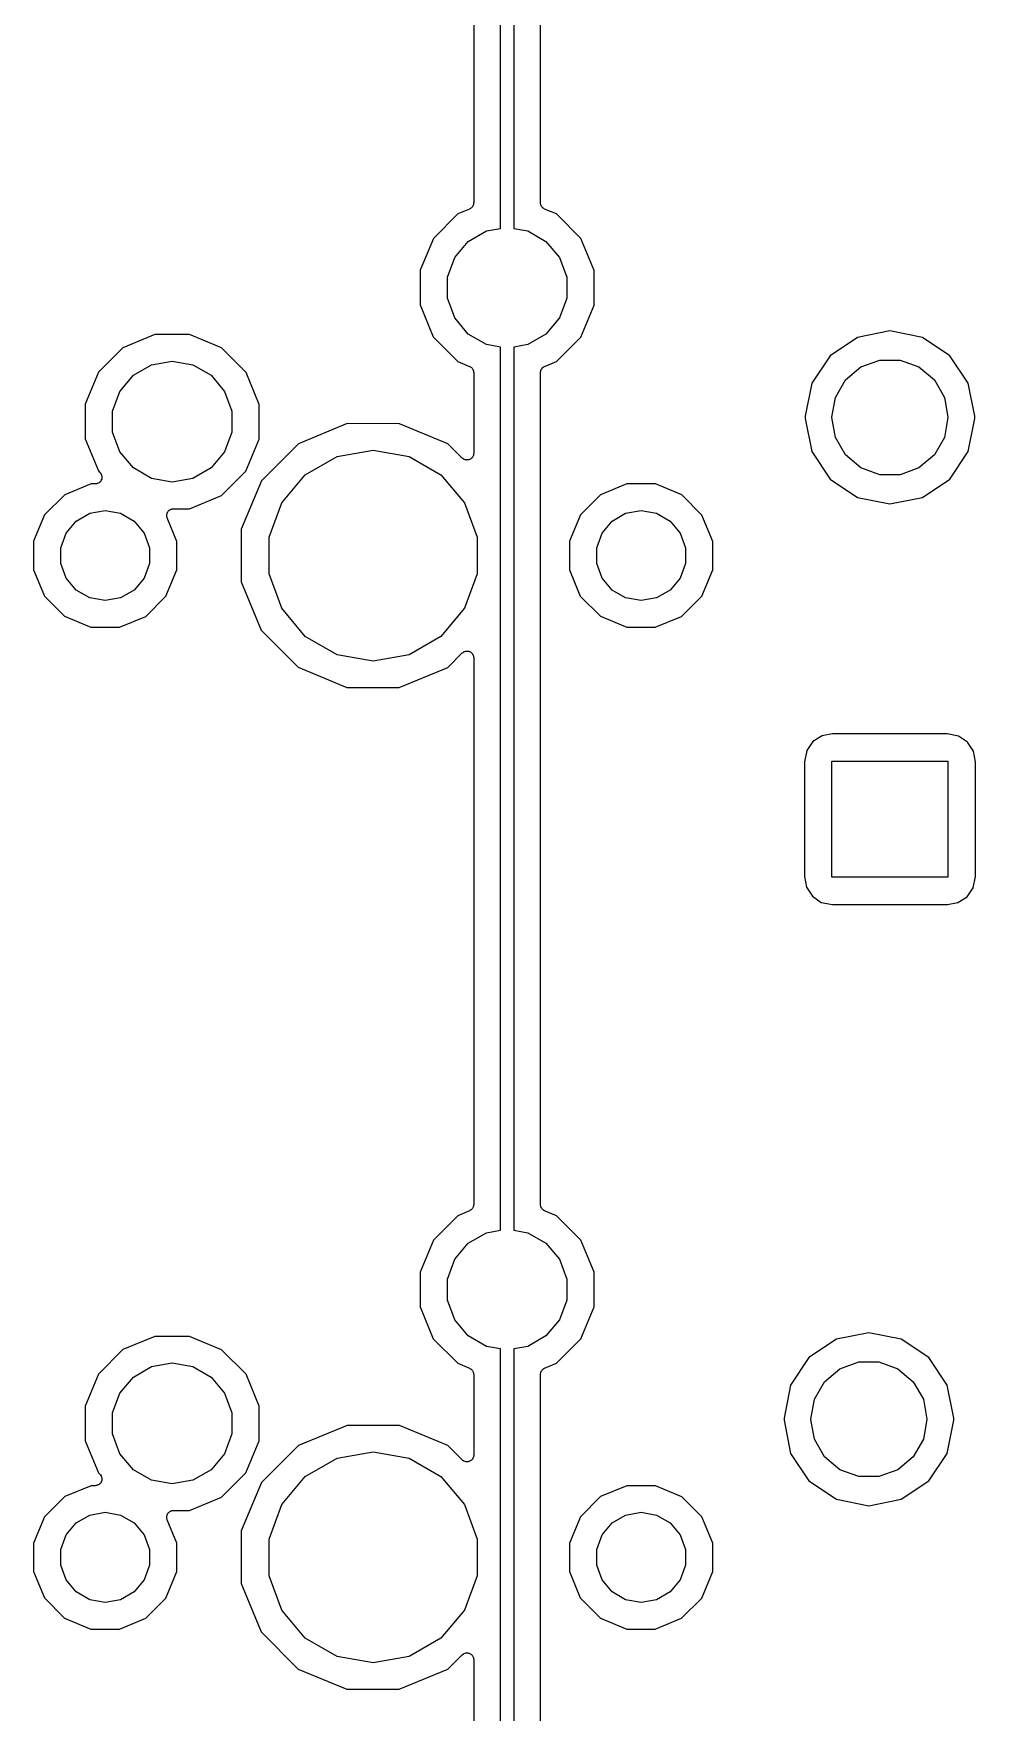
# Model space of a CAD drawing. Extents: x 37 to 156, y -136 to -20.
# Drawn here: x 81.56 to 99.42, y -109.94 to -78.1 of the extents above; entities that cross this region are included whole.
import ezdxf

# ---------------------------------------------------------------- set-up
doc = ezdxf.new("R2010")
doc.units = 0
doc.header["$MEASUREMENT"] = 0
doc.layers.add('BLACK', color=7, linetype='CONTINUOUS')

msp = doc.modelspace()

# ---------------------------------------------------------------- linework, layer by layer
at = {"layer": 'Black'}
for p, q in [((90.415, -81.7947), (90.415, -65.0453)), ((90.665, -65.0453), (90.665, -81.7947)), ((89.907, -70.9377), (89.907, -81.3102)), ((91.173, -81.3104), (91.173, -72.9)), ((89.8285, -81.4276), (89.606, -81.5195)), ((89.8356, -81.4231), (89.8285, -81.4276)), ((89.8435, -81.4202), (89.8356, -81.4231)), ((89.8541, -81.4113), (89.8435, -81.4202)), ((89.8657, -81.4039), (89.8541, -81.4113)), ((89.8708, -81.3973), (89.8657, -81.4039)), ((89.8773, -81.3919), (89.8708, -81.3973)), ((89.8842, -81.3799), (89.8773, -81.3919)), ((89.8926, -81.369), (89.8842, -81.3799)), ((89.8951, -81.3609), (89.8926, -81.369)), ((89.8993, -81.3537), (89.8951, -81.3609)), ((89.9017, -81.3401), (89.8993, -81.3537)), ((89.9059, -81.3269), (89.9017, -81.3401)), ((89.907, -81.3102), (89.9055, -81.3185)), ((89.9055, -81.3185), (89.9059, -81.3269)), ((91.1744, -81.3186), (91.173, -81.3104)), ((91.1741, -81.3269), (91.1744, -81.3186)), ((91.1782, -81.3401), (91.1741, -81.3269)), ((91.1807, -81.3538), (91.1782, -81.3401)), ((91.1848, -81.361), (91.1807, -81.3538)), ((91.1873, -81.3689), (91.1848, -81.361)), ((91.1958, -81.38), (91.1873, -81.3689)), ((91.2027, -81.392), (91.1958, -81.38)), ((91.2091, -81.3974), (91.2027, -81.392)), ((91.2141, -81.4039), (91.2091, -81.3974)), ((91.2258, -81.4114), (91.2141, -81.4039)), ((91.2365, -81.4204), (91.2258, -81.4114)), ((91.2443, -81.4232), (91.2365, -81.4204)), ((91.2513, -81.4277), (91.2443, -81.4232)), ((91.4764, -81.5212), (91.2513, -81.4277)), ((89.606, -81.5195), (89.1412, -81.9836)), ((90.1476, -81.8418), (90.415, -81.7947)), ((90.665, -81.7947), (90.9324, -81.8418)), ((91.9405, -81.986), (91.4764, -81.5212)), ((89.1412, -81.9836), (88.8893, -82.5902)), ((89.5464, -82.3463), (89.8025, -82.0411)), ((89.8025, -82.0411), (90.1476, -81.8418)), ((90.9324, -81.8418), (91.2775, -82.0411)), ((91.2775, -82.0411), (91.5336, -82.3463)), ((92.1913, -82.593), (91.9405, -81.986)), ((89.4101, -82.7208), (89.5464, -82.3463)), ((91.5336, -82.3463), (91.6699, -82.7208)), ((88.8893, -82.5902), (88.8887, -83.247)), ((89.4101, -83.1192), (89.4101, -82.7208)), ((91.6699, -82.7208), (91.6699, -83.1192)), ((92.1907, -83.2498), (92.1913, -82.593)), ((88.8887, -83.247), (89.1395, -83.854)), ((89.5464, -83.4937), (89.4101, -83.1192)), ((91.6699, -83.1192), (91.5336, -83.4937)), ((91.9388, -83.8564), (92.1907, -83.2498)), ((89.8025, -83.7989), (89.5464, -83.4937)), ((91.5336, -83.4937), (91.2775, -83.7989)), ((97.8, -83.7405), (97.1856, -83.8627)), ((98.4144, -83.8627), (97.8, -83.7405)), ((83.256, -84.0595), (82.7912, -84.5236)), ((83.863, -83.8087), (83.256, -84.0595)), ((84.5198, -83.8093), (83.863, -83.8087)), ((85.1264, -84.0612), (84.5198, -83.8093)), ((89.1395, -83.854), (89.6036, -84.3188)), ((90.1476, -83.9982), (89.8025, -83.7989)), ((90.415, -84.0453), (90.1476, -83.9982)), ((90.415, -100.795), (90.415, -84.0453)), ((90.9324, -83.9982), (90.665, -84.0453)), ((90.665, -84.0453), (90.665, -100.795)), ((91.2775, -83.7989), (90.9324, -83.9982)), ((91.474, -84.3205), (91.9388, -83.8564)), ((97.1856, -83.8627), (96.6647, -84.2107)), ((98.9353, -84.2107), (98.4144, -83.8627)), ((83.7976, -84.3818), (84.19, -84.3126)), ((84.19, -84.3126), (84.5824, -84.3818)), ((85.5905, -84.526), (85.1264, -84.0612)), ((89.6036, -84.3188), (89.8287, -84.4123)), ((91.2515, -84.4124), (91.474, -84.3205)), ((96.6647, -84.2107), (96.3167, -84.7316)), ((97.25, -84.4232), (97.609, -84.2925)), ((97.609, -84.2925), (97.991, -84.2925)), ((97.991, -84.2925), (98.35, -84.4232)), ((99.2833, -84.7316), (98.9353, -84.2107)), ((82.7912, -84.5236), (82.5393, -85.1302)), ((83.1964, -84.8863), (83.4525, -84.5811)), ((83.4525, -84.5811), (83.7976, -84.3818)), ((84.5824, -84.3818), (84.9275, -84.5811)), ((84.9275, -84.5811), (85.1836, -84.8863)), ((85.8413, -85.133), (85.5905, -84.526)), ((89.8287, -84.4123), (89.8357, -84.4168)), ((89.8357, -84.4168), (89.8435, -84.4196)), ((89.8435, -84.4196), (89.8542, -84.4286)), ((89.8542, -84.4286), (89.8659, -84.4361)), ((89.8659, -84.4361), (89.8709, -84.4426)), ((89.8709, -84.4426), (89.8773, -84.448)), ((89.8773, -84.448), (89.8842, -84.46)), ((89.8842, -84.46), (89.8927, -84.4711)), ((89.8927, -84.4711), (89.8952, -84.479)), ((89.8952, -84.479), (89.8993, -84.4862)), ((89.8993, -84.4862), (89.9018, -84.4999)), ((89.9018, -84.4999), (89.9059, -84.5131)), ((89.9059, -84.5131), (89.9056, -84.5214)), ((89.9056, -84.5214), (89.907, -84.5296)), ((89.907, -84.5296), (89.907, -86.062)), ((91.173, -84.5298), (91.1745, -84.5215)), ((91.173, -85.346), (91.173, -84.5298)), ((91.1741, -84.5131), (91.1783, -84.4999)), ((91.1745, -84.5215), (91.1741, -84.5131)), ((91.1783, -84.4999), (91.1807, -84.4863)), ((91.1807, -84.4863), (91.1849, -84.4791)), ((91.1849, -84.4791), (91.1874, -84.471)), ((91.1874, -84.471), (91.1958, -84.4601)), ((91.1958, -84.4601), (91.2027, -84.4481)), ((91.2027, -84.4481), (91.2092, -84.4427)), ((91.2092, -84.4427), (91.2143, -84.4361)), ((91.2143, -84.4361), (91.2259, -84.4287)), ((91.2259, -84.4287), (91.2365, -84.4198)), ((91.2365, -84.4198), (91.2444, -84.4169)), ((91.2444, -84.4169), (91.2515, -84.4124)), ((96.7663, -84.9996), (96.9574, -84.6687)), ((96.9574, -84.6687), (97.25, -84.4232)), ((98.35, -84.4232), (98.6426, -84.6687)), ((98.6426, -84.6687), (98.8337, -84.9996)), ((83.0601, -85.2608), (83.1964, -84.8863)), ((85.1836, -84.8863), (85.3199, -85.2608)), ((96.3167, -84.7316), (96.192, -85.3585)), ((96.7, -85.3758), (96.7663, -84.9996)), ((98.8337, -84.9996), (98.9, -85.3758)), ((99.408, -85.3585), (99.2833, -84.7316)), ((82.5393, -85.1302), (82.5387, -85.787)), ((83.0601, -85.6592), (83.0601, -85.2608)), ((85.3199, -85.2608), (85.3199, -85.6592)), ((85.8407, -85.7898), (85.8413, -85.133)), ((87.5045, -85.4977), (86.5846, -85.8778)), ((88.4998, -85.4985), (87.5045, -85.4977)), ((89.4191, -85.8802), (88.4998, -85.4985)), ((91.173, -88.2943), (91.173, -85.346)), ((96.192, -85.3585), (96.192, -85.4015)), ((96.192, -85.4015), (96.3167, -86.0284)), ((96.7, -85.3842), (96.7, -85.3758)), ((96.7663, -85.7604), (96.7, -85.3842)), ((98.9, -85.3842), (98.8337, -85.7604)), ((98.9, -85.3758), (98.9, -85.3842)), ((99.2833, -86.0284), (99.408, -85.4015)), ((99.408, -85.4015), (99.408, -85.3585)), ((82.5387, -85.787), (82.7895, -86.394)), ((83.1964, -86.0337), (83.0601, -85.6592)), ((85.3199, -85.6592), (85.1836, -86.0337)), ((85.5888, -86.3964), (85.8407, -85.7898)), ((86.5846, -85.8778), (85.8802, -86.5809)), ((89.6901, -86.1518), (89.4191, -85.8802)), ((96.9574, -86.0913), (96.7663, -85.7604)), ((98.8337, -85.7604), (98.6426, -86.0913)), ((83.4525, -86.3389), (83.1964, -86.0337)), ((85.1836, -86.0337), (84.9275, -86.3389)), ((86.7134, -86.4667), (87.3154, -86.1192)), ((87.3154, -86.1192), (88, -85.9985)), ((88, -85.9985), (88.6846, -86.1192)), ((88.6846, -86.1192), (89.2865, -86.4667)), ((89.7037, -86.1613), (89.6901, -86.1518)), ((89.7165, -86.172), (89.7037, -86.1613)), ((89.7217, -86.1739), (89.7165, -86.172)), ((89.7262, -86.1771), (89.7217, -86.1739)), ((89.7423, -86.1814), (89.7262, -86.1771)), ((89.7579, -86.1871), (89.7423, -86.1814)), ((89.7635, -86.1871), (89.7579, -86.1871)), ((89.7688, -86.1885), (89.7635, -86.1871)), ((89.7854, -86.1871), (89.7688, -86.1885)), ((89.8021, -86.1871), (89.7854, -86.1871)), ((89.8073, -86.1852), (89.8021, -86.1871)), ((89.8128, -86.1847), (89.8073, -86.1852)), ((89.8279, -86.1777), (89.8128, -86.1847)), ((89.8435, -86.172), (89.8279, -86.1777)), ((89.8477, -86.1685), (89.8435, -86.172)), ((89.8528, -86.1661), (89.8477, -86.1685)), ((89.8645, -86.1544), (89.8528, -86.1661)), ((89.8773, -86.1437), (89.8645, -86.1544)), ((89.8801, -86.1389), (89.8773, -86.1437)), ((89.884, -86.135), (89.8801, -86.1389)), ((89.891, -86.1199), (89.884, -86.135)), ((89.8993, -86.1055), (89.891, -86.1199)), ((89.9003, -86.1), (89.8993, -86.1055)), ((89.9026, -86.095), (89.9003, -86.1)), ((89.9041, -86.0784), (89.9026, -86.095)), ((89.907, -86.062), (89.9041, -86.0784)), ((96.3167, -86.0284), (96.6647, -86.5493)), ((97.25, -86.3368), (96.9574, -86.0913)), ((98.6426, -86.0913), (98.35, -86.3368)), ((98.9353, -86.5493), (99.2833, -86.0284)), ((82.7895, -86.394), (82.8197, -86.4242)), ((82.822, -86.5986), (82.8114, -86.6113)), ((82.8197, -86.4242), (82.8292, -86.4378)), ((82.8338, -86.5869), (82.822, -86.5986)), ((82.8292, -86.4378), (82.8399, -86.4505)), ((82.8361, -86.5818), (82.8338, -86.5869)), ((82.8397, -86.5775), (82.8361, -86.5818)), ((82.8454, -86.5619), (82.8397, -86.5775)), ((82.8399, -86.4505), (82.8418, -86.4558)), ((82.8418, -86.4558), (82.845, -86.4604)), ((82.845, -86.4604), (82.8492, -86.4764)), ((82.8525, -86.5469), (82.8454, -86.5619)), ((82.8492, -86.4764), (82.8549, -86.492)), ((82.8529, -86.5413), (82.8525, -86.5469)), ((82.8549, -86.5361), (82.8529, -86.5413)), ((82.8549, -86.492), (82.8549, -86.4976)), ((82.8549, -86.4976), (82.8563, -86.503)), ((82.8563, -86.503), (82.8549, -86.5195)), ((82.8549, -86.5195), (82.8549, -86.5361)), ((83.7976, -86.5382), (83.4525, -86.3389)), ((84.19, -86.6074), (83.7976, -86.5382)), ((84.5824, -86.5382), (84.19, -86.6074)), ((84.9275, -86.3389), (84.5824, -86.5382)), ((85.124, -86.8605), (85.5888, -86.3964)), ((85.8802, -86.5809), (85.4985, -87.5002)), ((86.2666, -86.9992), (86.7134, -86.4667)), ((89.2865, -86.4667), (89.7334, -86.9992)), ((96.6647, -86.5493), (97.1856, -86.8973)), ((97.609, -86.4675), (97.25, -86.3368)), ((97.991, -86.4675), (97.609, -86.4675)), ((98.35, -86.3368), (97.991, -86.4675)), ((98.4144, -86.8973), (98.9353, -86.5493)), ((82.1513, -86.8473), (81.7687, -87.2292)), ((82.6509, -86.6409), (82.1513, -86.8473)), ((82.7297, -86.6409), (82.6509, -86.6409)), ((82.7461, -86.6381), (82.7297, -86.6409)), ((82.7626, -86.6366), (82.7461, -86.6381)), ((82.7676, -86.6343), (82.7626, -86.6366)), ((82.7731, -86.6333), (82.7676, -86.6343)), ((82.7875, -86.625), (82.7731, -86.6333)), ((82.8026, -86.618), (82.7875, -86.625)), ((82.8065, -86.6141), (82.8026, -86.618)), ((82.8114, -86.6113), (82.8065, -86.6141)), ((84.517, -87.1113), (85.124, -86.8605)), ((92.3113, -86.8473), (91.9287, -87.2292)), ((92.8109, -86.6409), (92.3113, -86.8473)), ((93.3515, -86.6413), (92.8109, -86.6409)), ((93.8508, -86.8487), (93.3515, -86.6413)), ((94.2327, -87.2313), (93.8508, -86.8487)), ((97.1856, -86.8973), (97.8, -87.0195)), ((97.8, -87.0195), (98.4144, -86.8973)), ((81.7687, -87.2292), (81.5613, -87.7285)), ((82.371, -87.3457), (82.6279, -87.1974)), ((82.6279, -87.1974), (82.92, -87.1458)), ((82.92, -87.1458), (83.2121, -87.1974)), ((83.2121, -87.1974), (83.469, -87.3457)), ((84.086, -87.2434), (84.0878, -87.2297)), ((84.0878, -87.2516), (84.086, -87.2434)), ((84.0878, -87.2297), (84.0879, -87.2159)), ((84.0879, -87.2159), (84.0907, -87.208)), ((84.0907, -87.208), (84.0918, -87.1997)), ((84.0918, -87.1997), (84.0982, -87.1874)), ((84.0982, -87.1874), (84.103, -87.1744)), ((84.103, -87.1744), (84.1084, -87.168)), ((84.1084, -87.168), (84.1122, -87.1606)), ((84.1122, -87.1606), (84.1224, -87.1513)), ((84.1224, -87.1513), (84.1314, -87.1407)), ((84.1314, -87.1407), (84.1386, -87.1365)), ((84.1386, -87.1365), (84.1448, -87.1308)), ((84.1448, -87.1308), (84.1576, -87.1256)), ((84.1576, -87.1256), (84.1696, -87.1186)), ((84.1696, -87.1186), (84.1778, -87.1172)), ((84.1778, -87.1172), (84.1855, -87.114)), ((84.1855, -87.114), (84.1994, -87.1134)), ((84.1994, -87.1134), (84.213, -87.111)), ((84.213, -87.111), (84.517, -87.1113)), ((86.0289, -87.6524), (86.2666, -86.9992)), ((89.7334, -86.9992), (89.9711, -87.6524)), ((91.9287, -87.2292), (91.7213, -87.7285)), ((92.531, -87.3457), (92.7879, -87.1974)), ((92.7879, -87.1974), (93.08, -87.1458)), ((93.08, -87.1458), (93.3721, -87.1974)), ((93.3721, -87.1974), (93.629, -87.3457)), ((94.4391, -87.7309), (94.2327, -87.2313)), ((82.1803, -87.5729), (82.371, -87.3457)), ((83.469, -87.3457), (83.6597, -87.5729)), ((84.0878, -87.26), (84.0878, -87.2516)), ((84.0925, -87.273), (84.0878, -87.26)), ((84.0955, -87.2865), (84.0925, -87.273)), ((84.2791, -87.7309), (84.0955, -87.2865)), ((85.4985, -87.5002), (85.4977, -88.4955)), ((92.3403, -87.5729), (92.531, -87.3457)), ((93.629, -87.3457), (93.8197, -87.5729)), ((81.5613, -87.7285), (81.5609, -88.2691)), ((82.0788, -87.8517), (82.1803, -87.5729)), ((82.0788, -88.1483), (82.0788, -87.8517)), ((83.6597, -87.5729), (83.7612, -87.8517)), ((83.7612, -87.8517), (83.7612, -88.1483)), ((84.2787, -88.2715), (84.2791, -87.7309)), ((86.0289, -88.3476), (86.0289, -87.6524)), ((89.9711, -87.6524), (89.9711, -88.3476)), ((91.7213, -87.7285), (91.7209, -88.2691)), ((92.2388, -87.8517), (92.3403, -87.5729)), ((92.2388, -88.1483), (92.2388, -87.8517)), ((93.8197, -87.5729), (93.9212, -87.8517)), ((93.9212, -87.8517), (93.9212, -88.1483)), ((94.4387, -88.2715), (94.4391, -87.7309)), ((82.1803, -88.4271), (82.0788, -88.1483)), ((83.7612, -88.1483), (83.6597, -88.4271)), ((92.3403, -88.4271), (92.2388, -88.1483)), ((93.9212, -88.1483), (93.8197, -88.4271)), ((81.5609, -88.2691), (81.7673, -88.7687)), ((82.371, -88.6543), (82.1803, -88.4271)), ((83.6597, -88.4271), (83.469, -88.6543)), ((84.0713, -88.7708), (84.2787, -88.2715)), ((85.4977, -88.4955), (85.8778, -89.4154)), ((86.2666, -89.0008), (86.0289, -88.3476)), ((89.9711, -88.3476), (89.7334, -89.0008)), ((91.173, -91.9), (91.173, -88.2943)), ((91.7209, -88.2691), (91.9273, -88.7687)), ((92.531, -88.6543), (92.3403, -88.4271)), ((93.8197, -88.4271), (93.629, -88.6543)), ((94.2313, -88.7708), (94.4387, -88.2715)), ((81.7673, -88.7687), (82.1492, -89.1513)), ((82.6279, -88.8026), (82.371, -88.6543)), ((82.92, -88.8541), (82.6279, -88.8026)), ((83.2121, -88.8026), (82.92, -88.8541)), ((83.469, -88.6543), (83.2121, -88.8026)), ((83.6887, -89.1527), (84.0713, -88.7708)), ((91.9273, -88.7687), (92.3092, -89.1513)), ((92.7879, -88.8026), (92.531, -88.6543)), ((93.08, -88.8541), (92.7879, -88.8026)), ((93.3721, -88.8026), (93.08, -88.8541)), ((93.629, -88.6543), (93.3721, -88.8026)), ((93.8487, -89.1527), (94.2313, -88.7708)), ((82.1492, -89.1513), (82.6485, -89.3587)), ((83.1891, -89.3591), (83.6887, -89.1527)), ((86.7134, -89.5332), (86.2666, -89.0008)), ((89.7334, -89.0008), (89.2865, -89.5332)), ((92.3092, -89.1513), (92.8085, -89.3587)), ((93.3491, -89.3591), (93.8487, -89.1527)), ((82.6485, -89.3587), (83.1891, -89.3591)), ((85.8778, -89.4154), (86.5809, -90.1198)), ((92.8085, -89.3587), (93.3491, -89.3591)), ((87.3154, -89.8808), (86.7134, -89.5332)), ((89.2865, -89.5332), (88.6846, -89.8808)), ((88, -90.0015), (87.3154, -89.8808)), ((88.6846, -89.8808), (88, -90.0015)), ((89.4154, -90.1222), (89.6903, -89.8478)), ((89.6903, -89.8478), (89.7038, -89.8383)), ((89.7038, -89.8383), (89.7165, -89.8277)), ((89.7165, -89.8277), (89.7218, -89.8258)), ((89.7218, -89.8258), (89.7264, -89.8225)), ((89.7264, -89.8225), (89.7424, -89.8183)), ((89.7424, -89.8183), (89.7579, -89.8126)), ((89.7579, -89.8126), (89.7636, -89.8126)), ((89.7636, -89.8126), (89.769, -89.8112)), ((89.769, -89.8112), (89.7855, -89.8126)), ((89.7855, -89.8126), (89.8021, -89.8126)), ((89.8021, -89.8126), (89.8074, -89.8145)), ((89.8074, -89.8145), (89.813, -89.815)), ((89.813, -89.815), (89.828, -89.822)), ((89.828, -89.822), (89.8435, -89.8277)), ((89.8435, -89.8277), (89.8478, -89.8313)), ((89.8478, -89.8313), (89.8529, -89.8337)), ((89.8529, -89.8337), (89.8646, -89.8454)), ((89.8646, -89.8454), (89.8773, -89.8561)), ((89.8773, -89.8561), (89.8801, -89.8609)), ((89.8801, -89.8609), (89.8841, -89.8649)), ((89.8841, -89.8649), (89.8911, -89.8799)), ((89.8911, -89.8799), (89.8993, -89.8943)), ((89.8993, -89.8943), (89.9003, -89.8998)), ((89.9003, -89.8998), (89.9027, -89.9049)), ((89.9027, -89.9049), (89.9041, -89.9214)), ((89.9041, -89.9214), (89.907, -89.9377)), ((89.907, -89.9377), (89.907, -100.31)), ((86.5809, -90.1198), (87.5002, -90.5015)), ((88.4955, -90.5023), (89.4154, -90.1222)), ((87.5002, -90.5015), (88.4955, -90.5023)), ((96.7118, -91.3796), (96.5125, -91.4171)), ((98.8873, -91.3796), (96.7118, -91.3796)), ((99.1015, -91.4229), (98.8873, -91.3796)), ((96.2229, -91.6985), (96.1796, -91.9127)), ((96.3389, -91.5288), (96.2229, -91.6985)), ((96.5125, -91.4171), (96.3389, -91.5288)), ((99.2712, -91.5389), (99.1015, -91.4229)), ((99.3829, -91.7125), (99.2712, -91.5389)), ((91.173, -100.31), (91.173, -91.9)), ((96.1796, -91.9127), (96.1796, -94.0882)), ((96.7, -94.1), (96.7, -91.9)), ((96.7, -91.9), (98.9, -91.9)), ((98.9, -91.9), (98.9, -94.1)), ((99.4204, -91.9118), (99.3829, -91.7125)), ((99.4204, -94.0873), (99.4204, -91.9118)), ((96.1796, -94.0882), (96.2171, -94.2875)), ((98.9, -94.1), (96.7, -94.1)), ((99.3771, -94.3015), (99.4204, -94.0873)), ((96.2171, -94.2875), (96.3288, -94.4611)), ((96.3288, -94.4611), (96.4985, -94.5771)), ((99.0875, -94.5829), (99.2611, -94.4712)), ((99.2611, -94.4712), (99.3771, -94.3015)), ((96.4985, -94.5771), (96.7127, -94.6204)), ((96.7127, -94.6204), (98.8882, -94.6204)), ((98.8882, -94.6204), (99.0875, -94.5829)), ((89.606, -100.52), (89.1412, -100.984)), ((89.8285, -100.428), (89.606, -100.52)), ((89.8356, -100.423), (89.8285, -100.428)), ((89.8435, -100.42), (89.8356, -100.423)), ((89.8541, -100.411), (89.8435, -100.42)), ((89.8657, -100.404), (89.8541, -100.411)), ((89.8708, -100.397), (89.8657, -100.404)), ((89.8773, -100.392), (89.8708, -100.397)), ((89.8842, -100.38), (89.8773, -100.392)), ((89.8926, -100.369), (89.8842, -100.38)), ((89.8951, -100.361), (89.8926, -100.369)), ((89.8993, -100.354), (89.8951, -100.361)), ((89.9017, -100.34), (89.8993, -100.354)), ((89.9059, -100.327), (89.9017, -100.34)), ((89.907, -100.31), (89.9055, -100.319)), ((89.9055, -100.319), (89.9059, -100.327)), ((91.1744, -100.319), (91.173, -100.31)), ((91.1741, -100.327), (91.1744, -100.319)), ((91.1782, -100.34), (91.1741, -100.327)), ((91.1807, -100.354), (91.1782, -100.34)), ((91.1848, -100.361), (91.1807, -100.354)), ((91.1873, -100.369), (91.1848, -100.361)), ((91.1958, -100.38), (91.1873, -100.369)), ((91.2027, -100.392), (91.1958, -100.38)), ((91.2091, -100.397), (91.2027, -100.392)), ((91.2141, -100.404), (91.2091, -100.397)), ((91.2258, -100.411), (91.2141, -100.404)), ((91.2365, -100.42), (91.2258, -100.411)), ((91.2443, -100.423), (91.2365, -100.42)), ((91.2513, -100.428), (91.2443, -100.423)), ((91.4764, -100.521), (91.2513, -100.428)), ((91.9405, -100.986), (91.4764, -100.521)), ((89.8025, -101.041), (90.1476, -100.842)), ((90.1476, -100.842), (90.415, -100.795)), ((90.665, -100.795), (90.9324, -100.842)), ((90.9324, -100.842), (91.2775, -101.041)), ((89.1412, -100.984), (88.8893, -101.59)), ((89.5464, -101.346), (89.8025, -101.041)), ((91.2775, -101.041), (91.5336, -101.346)), ((92.1913, -101.593), (91.9405, -100.986)), ((89.4101, -101.721), (89.5464, -101.346)), ((91.5336, -101.346), (91.6699, -101.721)), ((88.8893, -101.59), (88.8887, -102.247)), ((89.4101, -102.119), (89.4101, -101.721)), ((91.6699, -101.721), (91.6699, -102.119)), ((92.1907, -102.25), (92.1913, -101.593)), ((89.5464, -102.494), (89.4101, -102.119)), ((91.6699, -102.119), (91.5336, -102.494)), ((88.8887, -102.247), (89.1395, -102.854)), ((89.8025, -102.799), (89.5464, -102.494)), ((91.5336, -102.494), (91.2775, -102.799)), ((91.9388, -102.856), (92.1907, -102.25)), ((83.863, -102.809), (83.256, -103.06)), ((84.5198, -102.809), (83.863, -102.809)), ((85.1264, -103.061), (84.5198, -102.809)), ((90.1476, -102.998), (89.8025, -102.799)), ((91.2775, -102.799), (90.9324, -102.998)), ((97.4, -102.74), (96.7856, -102.863)), ((98.0144, -102.863), (97.4, -102.74)), ((83.256, -103.06), (82.7912, -103.524)), ((85.5905, -103.526), (85.1264, -103.061)), ((89.1395, -102.854), (89.6036, -103.319)), ((90.415, -103.045), (90.1476, -102.998)), ((90.415, -111.42), (90.415, -103.045)), ((90.9324, -102.998), (90.665, -103.045)), ((90.665, -103.045), (90.665, -111.368)), ((91.474, -103.32), (91.9388, -102.856)), ((96.7856, -102.863), (96.2647, -103.211)), ((98.5353, -103.211), (98.0144, -102.863)), ((83.4525, -103.581), (83.7976, -103.382)), ((83.7976, -103.382), (84.19, -103.313)), ((84.19, -103.313), (84.5824, -103.382)), ((84.5824, -103.382), (84.9275, -103.581)), ((89.6036, -103.319), (89.8287, -103.412)), ((89.8287, -103.412), (89.8357, -103.417)), ((89.8357, -103.417), (89.8435, -103.42)), ((89.8435, -103.42), (89.8542, -103.429)), ((89.8542, -103.429), (89.8659, -103.436)), ((89.8659, -103.436), (89.8709, -103.443)), ((89.8709, -103.443), (89.8773, -103.448)), ((89.8773, -103.448), (89.8842, -103.46)), ((89.8842, -103.46), (89.8927, -103.471)), ((89.8927, -103.471), (89.8952, -103.479)), ((89.8952, -103.479), (89.8993, -103.486)), ((91.1807, -103.486), (91.1849, -103.479)), ((91.1849, -103.479), (91.1874, -103.471)), ((91.1874, -103.471), (91.1958, -103.46)), ((91.1958, -103.46), (91.2027, -103.448)), ((91.2027, -103.448), (91.2092, -103.443)), ((91.2092, -103.443), (91.2143, -103.436)), ((91.2143, -103.436), (91.2259, -103.429)), ((91.2259, -103.429), (91.2365, -103.42)), ((91.2365, -103.42), (91.2444, -103.417)), ((91.2444, -103.417), (91.2515, -103.412)), ((91.2515, -103.412), (91.474, -103.32)), ((96.2647, -103.211), (95.9167, -103.732)), ((96.5574, -103.669), (96.85, -103.423)), ((96.85, -103.423), (97.209, -103.293)), ((97.209, -103.293), (97.591, -103.293)), ((97.591, -103.293), (97.95, -103.423)), ((97.95, -103.423), (98.2426, -103.669)), ((98.8833, -103.732), (98.5353, -103.211)), ((82.7912, -103.524), (82.5393, -104.13)), ((83.1964, -103.886), (83.4525, -103.581)), ((84.9275, -103.581), (85.1836, -103.886)), ((85.8413, -104.133), (85.5905, -103.526)), ((89.8993, -103.486), (89.9018, -103.5)), ((89.9018, -103.5), (89.9059, -103.513)), ((89.9059, -103.513), (89.9056, -103.521)), ((89.9056, -103.521), (89.907, -103.53)), ((89.907, -103.53), (89.907, -105.062)), ((91.173, -103.53), (91.1745, -103.521)), ((91.173, -104.346), (91.173, -103.53)), ((91.1741, -103.513), (91.1783, -103.5)), ((91.1745, -103.521), (91.1741, -103.513)), ((91.1783, -103.5), (91.1807, -103.486)), ((95.9167, -103.732), (95.792, -104.359)), ((96.3663, -104), (96.5574, -103.669)), ((98.2426, -103.669), (98.4337, -104)), ((99.008, -104.359), (98.8833, -103.732)), ((83.0601, -104.261), (83.1964, -103.886)), ((85.1836, -103.886), (85.3199, -104.261)), ((96.3, -104.376), (96.3663, -104)), ((98.4337, -104), (98.5, -104.376)), ((82.5393, -104.13), (82.5387, -104.787)), ((83.0601, -104.659), (83.0601, -104.261)), ((85.3199, -104.261), (85.3199, -104.659)), ((85.8407, -104.79), (85.8413, -104.133)), ((91.173, -107.294), (91.173, -104.346)), ((95.792, -104.359), (95.792, -104.401)), ((95.792, -104.401), (95.9167, -105.028)), ((96.3, -104.384), (96.3, -104.376)), ((96.3663, -104.76), (96.3, -104.384)), ((98.5, -104.384), (98.4337, -104.76)), ((98.5, -104.376), (98.5, -104.384)), ((98.8833, -105.028), (99.008, -104.401)), ((99.008, -104.401), (99.008, -104.359)), ((83.1964, -105.034), (83.0601, -104.659)), ((85.3199, -104.659), (85.1836, -105.034)), ((87.5045, -104.498), (86.5846, -104.878)), ((88.4998, -104.499), (87.5045, -104.498)), ((89.4191, -104.88), (88.4998, -104.499)), ((82.5387, -104.787), (82.7895, -105.394)), ((83.4525, -105.339), (83.1964, -105.034)), ((85.1836, -105.034), (84.9275, -105.339)), ((85.5888, -105.396), (85.8407, -104.79)), ((86.5846, -104.878), (85.8802, -105.581)), ((87.3154, -105.119), (88, -104.998)), ((88, -104.998), (88.6846, -105.119)), ((89.6901, -105.152), (89.4191, -104.88)), ((89.907, -105.062), (89.9041, -105.078)), ((95.9167, -105.028), (96.2647, -105.549)), ((96.5574, -105.091), (96.3663, -104.76)), ((98.4337, -104.76), (98.2426, -105.091)), ((98.5353, -105.549), (98.8833, -105.028)), ((83.7976, -105.538), (83.4525, -105.339)), ((84.9275, -105.339), (84.5824, -105.538)), ((86.7134, -105.467), (87.3154, -105.119)), ((88.6846, -105.119), (89.2865, -105.467)), ((89.7037, -105.161), (89.6901, -105.152)), ((89.7165, -105.172), (89.7037, -105.161)), ((89.7217, -105.174), (89.7165, -105.172)), ((89.7262, -105.177), (89.7217, -105.174)), ((89.7423, -105.181), (89.7262, -105.177)), ((89.7579, -105.187), (89.7423, -105.181)), ((89.7635, -105.187), (89.7579, -105.187)), ((89.7688, -105.189), (89.7635, -105.187)), ((89.7854, -105.187), (89.7688, -105.189)), ((89.8021, -105.187), (89.7854, -105.187)), ((89.8073, -105.185), (89.8021, -105.187)), ((89.8128, -105.185), (89.8073, -105.185)), ((89.8279, -105.178), (89.8128, -105.185)), ((89.8435, -105.172), (89.8279, -105.178)), ((89.8477, -105.168), (89.8435, -105.172)), ((89.8528, -105.166), (89.8477, -105.168)), ((89.8645, -105.154), (89.8528, -105.166)), ((89.8773, -105.144), (89.8645, -105.154)), ((89.8801, -105.139), (89.8773, -105.144)), ((89.884, -105.135), (89.8801, -105.139)), ((89.891, -105.12), (89.884, -105.135)), ((89.8993, -105.105), (89.891, -105.12)), ((89.9003, -105.1), (89.8993, -105.105)), ((89.9026, -105.095), (89.9003, -105.1)), ((89.9041, -105.078), (89.9026, -105.095)), ((96.85, -105.337), (96.5574, -105.091)), ((97.209, -105.467), (96.85, -105.337)), ((97.95, -105.337), (97.591, -105.467)), ((98.2426, -105.091), (97.95, -105.337)), ((82.6509, -105.641), (82.1513, -105.847)), ((82.7297, -105.641), (82.6509, -105.641)), ((82.7461, -105.638), (82.7297, -105.641)), ((82.7626, -105.637), (82.7461, -105.638)), ((82.7676, -105.634), (82.7626, -105.637)), ((82.7731, -105.633), (82.7676, -105.634)), ((82.7875, -105.625), (82.7731, -105.633)), ((82.8026, -105.618), (82.7875, -105.625)), ((82.7895, -105.394), (82.8197, -105.424)), ((82.8065, -105.614), (82.8026, -105.618)), ((82.8114, -105.611), (82.8065, -105.614)), ((82.822, -105.599), (82.8114, -105.611)), ((82.8197, -105.424), (82.8292, -105.438)), ((82.8338, -105.587), (82.822, -105.599)), ((82.8292, -105.438), (82.8399, -105.451)), ((82.8361, -105.582), (82.8338, -105.587)), ((82.8397, -105.578), (82.8361, -105.582)), ((82.8454, -105.562), (82.8397, -105.578)), ((82.8399, -105.451), (82.8418, -105.456)), ((82.8418, -105.456), (82.845, -105.46)), ((82.845, -105.46), (82.8492, -105.476)), ((82.8525, -105.547), (82.8454, -105.562)), ((82.8492, -105.476), (82.8549, -105.492)), ((82.8529, -105.541), (82.8525, -105.547)), ((82.8549, -105.536), (82.8529, -105.541)), ((82.8549, -105.492), (82.8549, -105.498)), ((82.8549, -105.498), (82.8563, -105.503)), ((82.8563, -105.503), (82.8549, -105.519)), ((82.8549, -105.519), (82.8549, -105.536)), ((84.19, -105.607), (83.7976, -105.538)), ((84.5824, -105.538), (84.19, -105.607)), ((85.124, -105.86), (85.5888, -105.396)), ((85.8802, -105.581), (85.4985, -106.5)), ((86.2666, -105.999), (86.7134, -105.467)), ((89.2865, -105.467), (89.7334, -105.999)), ((92.8109, -105.641), (92.3113, -105.847)), ((93.3515, -105.641), (92.8109, -105.641)), ((93.8508, -105.849), (93.3515, -105.641)), ((96.2647, -105.549), (96.7856, -105.897)), ((97.591, -105.467), (97.209, -105.467)), ((98.0144, -105.897), (98.5353, -105.549)), ((82.1513, -105.847), (81.7687, -106.229)), ((84.517, -106.111), (85.124, -105.86)), ((86.0289, -106.652), (86.2666, -105.999)), ((89.7334, -105.999), (89.9711, -106.652)), ((92.3113, -105.847), (91.9287, -106.229)), ((94.2327, -106.231), (93.8508, -105.849)), ((96.7856, -105.897), (97.4, -106.02)), ((97.4, -106.02), (98.0144, -105.897)), ((81.7687, -106.229), (81.5613, -106.729)), ((82.1803, -106.573), (82.371, -106.346)), ((82.371, -106.346), (82.6279, -106.197)), ((82.6279, -106.197), (82.92, -106.146)), ((82.92, -106.146), (83.2121, -106.197)), ((83.2121, -106.197), (83.469, -106.346)), ((83.469, -106.346), (83.6597, -106.573)), ((84.086, -106.243), (84.0878, -106.23)), ((84.0878, -106.252), (84.086, -106.243)), ((84.0878, -106.23), (84.0879, -106.216)), ((84.0878, -106.26), (84.0878, -106.252)), ((84.0925, -106.273), (84.0878, -106.26)), ((84.0879, -106.216), (84.0907, -106.208)), ((84.0907, -106.208), (84.0918, -106.2)), ((84.0918, -106.2), (84.0982, -106.187)), ((84.0955, -106.287), (84.0925, -106.273)), ((84.2791, -106.731), (84.0955, -106.287)), ((84.0982, -106.187), (84.103, -106.174)), ((84.103, -106.174), (84.1084, -106.168)), ((84.1084, -106.168), (84.1122, -106.161)), ((84.1122, -106.161), (84.1224, -106.151)), ((84.1224, -106.151), (84.1314, -106.141)), ((84.1314, -106.141), (84.1386, -106.136)), ((84.1386, -106.136), (84.1448, -106.131)), ((84.1448, -106.131), (84.1576, -106.126)), ((84.1576, -106.126), (84.1696, -106.119)), ((84.1696, -106.119), (84.1778, -106.117)), ((84.1778, -106.117), (84.1855, -106.114)), ((84.1855, -106.114), (84.1994, -106.113)), ((84.1994, -106.113), (84.213, -106.111)), ((84.213, -106.111), (84.517, -106.111)), ((91.9287, -106.229), (91.7213, -106.729)), ((92.3403, -106.573), (92.531, -106.346)), ((92.531, -106.346), (92.7879, -106.197)), ((92.7879, -106.197), (93.08, -106.146)), ((93.08, -106.146), (93.3721, -106.197)), ((93.3721, -106.197), (93.629, -106.346)), ((93.629, -106.346), (93.8197, -106.573)), ((94.4391, -106.731), (94.2327, -106.231)), ((82.0788, -106.852), (82.1803, -106.573)), ((83.6597, -106.573), (83.7612, -106.852)), ((85.4985, -106.5), (85.4977, -107.495)), ((86.0289, -107.348), (86.0289, -106.652)), ((89.9711, -106.652), (89.9711, -107.348)), ((92.2388, -106.852), (92.3403, -106.573)), ((93.8197, -106.573), (93.9212, -106.852)), ((81.5613, -106.729), (81.5609, -107.269)), ((82.0788, -107.148), (82.0788, -106.852)), ((83.7612, -106.852), (83.7612, -107.148)), ((84.2787, -107.271), (84.2791, -106.731)), ((91.7213, -106.729), (91.7209, -107.269)), ((92.2388, -107.148), (92.2388, -106.852)), ((93.9212, -106.852), (93.9212, -107.148)), ((94.4387, -107.271), (94.4391, -106.731)), ((81.5609, -107.269), (81.7673, -107.769)), ((82.1803, -107.427), (82.0788, -107.148)), ((83.7612, -107.148), (83.6597, -107.427)), ((84.0713, -107.771), (84.2787, -107.271)), ((91.173, -110.9), (91.173, -107.294)), ((91.7209, -107.269), (91.9273, -107.769)), ((92.3403, -107.427), (92.2388, -107.148)), ((93.9212, -107.148), (93.8197, -107.427)), ((94.2313, -107.771), (94.4387, -107.271)), ((82.371, -107.654), (82.1803, -107.427)), ((83.6597, -107.427), (83.469, -107.654)), ((85.4977, -107.495), (85.8778, -108.415)), ((86.2666, -108.001), (86.0289, -107.348)), ((89.9711, -107.348), (89.7334, -108.001)), ((92.531, -107.654), (92.3403, -107.427)), ((93.8197, -107.427), (93.629, -107.654)), ((81.7673, -107.769), (82.1492, -108.151)), ((82.6279, -107.803), (82.371, -107.654)), ((82.92, -107.854), (82.6279, -107.803)), ((83.2121, -107.803), (82.92, -107.854)), ((83.469, -107.654), (83.2121, -107.803)), ((83.6887, -108.153), (84.0713, -107.771)), ((91.9273, -107.769), (92.3092, -108.151)), ((92.7879, -107.803), (92.531, -107.654)), ((93.08, -107.854), (92.7879, -107.803)), ((93.3721, -107.803), (93.08, -107.854)), ((93.629, -107.654), (93.3721, -107.803)), ((93.8487, -108.153), (94.2313, -107.771)), ((82.1492, -108.151), (82.6485, -108.359)), ((83.1891, -108.359), (83.6887, -108.153)), ((86.7134, -108.533), (86.2666, -108.001)), ((89.7334, -108.001), (89.2865, -108.533)), ((92.3092, -108.151), (92.8085, -108.359)), ((93.3491, -108.359), (93.8487, -108.153)), ((82.6485, -108.359), (83.1891, -108.359)), ((85.8778, -108.415), (86.5809, -109.12)), ((87.3154, -108.881), (86.7134, -108.533)), ((89.2865, -108.533), (88.6846, -108.881)), ((92.8085, -108.359), (93.3491, -108.359)), ((88, -109.002), (87.3154, -108.881)), ((88.6846, -108.881), (88, -109.002)), ((89.4154, -109.122), (89.6903, -108.848)), ((89.6903, -108.848), (89.7038, -108.838)), ((89.7038, -108.838), (89.7165, -108.828)), ((89.7165, -108.828), (89.7218, -108.826)), ((89.7218, -108.826), (89.7264, -108.823)), ((89.7264, -108.823), (89.7424, -108.818)), ((89.7424, -108.818), (89.7579, -108.813)), ((89.7579, -108.813), (89.7636, -108.813)), ((89.7636, -108.813), (89.769, -108.811)), ((89.769, -108.811), (89.7855, -108.813)), ((89.7855, -108.813), (89.8021, -108.813)), ((89.8021, -108.813), (89.8074, -108.815)), ((89.8074, -108.815), (89.813, -108.815)), ((89.813, -108.815), (89.828, -108.822)), ((89.828, -108.822), (89.8435, -108.828)), ((89.8435, -108.828), (89.8478, -108.831)), ((89.8478, -108.831), (89.8529, -108.834)), ((89.8529, -108.834), (89.8646, -108.845)), ((89.8646, -108.845), (89.8773, -108.856)), ((89.8773, -108.856), (89.8801, -108.861)), ((89.8801, -108.861), (89.8841, -108.865)), ((89.8841, -108.865), (89.8911, -108.88)), ((89.8911, -108.88), (89.8993, -108.894)), ((89.8993, -108.894), (89.9003, -108.9)), ((86.5809, -109.12), (87.5002, -109.501)), ((88.4955, -109.502), (89.4154, -109.122)), ((89.9003, -108.9), (89.9027, -108.905)), ((89.9027, -108.905), (89.9041, -108.921)), ((89.9041, -108.921), (89.907, -108.938)), ((89.907, -108.938), (89.907, -111.407)), ((87.5002, -109.501), (88.4955, -109.502))]:
    msp.add_line(p, q, dxfattribs=at)

doc.saveas('drawing.dxf')
